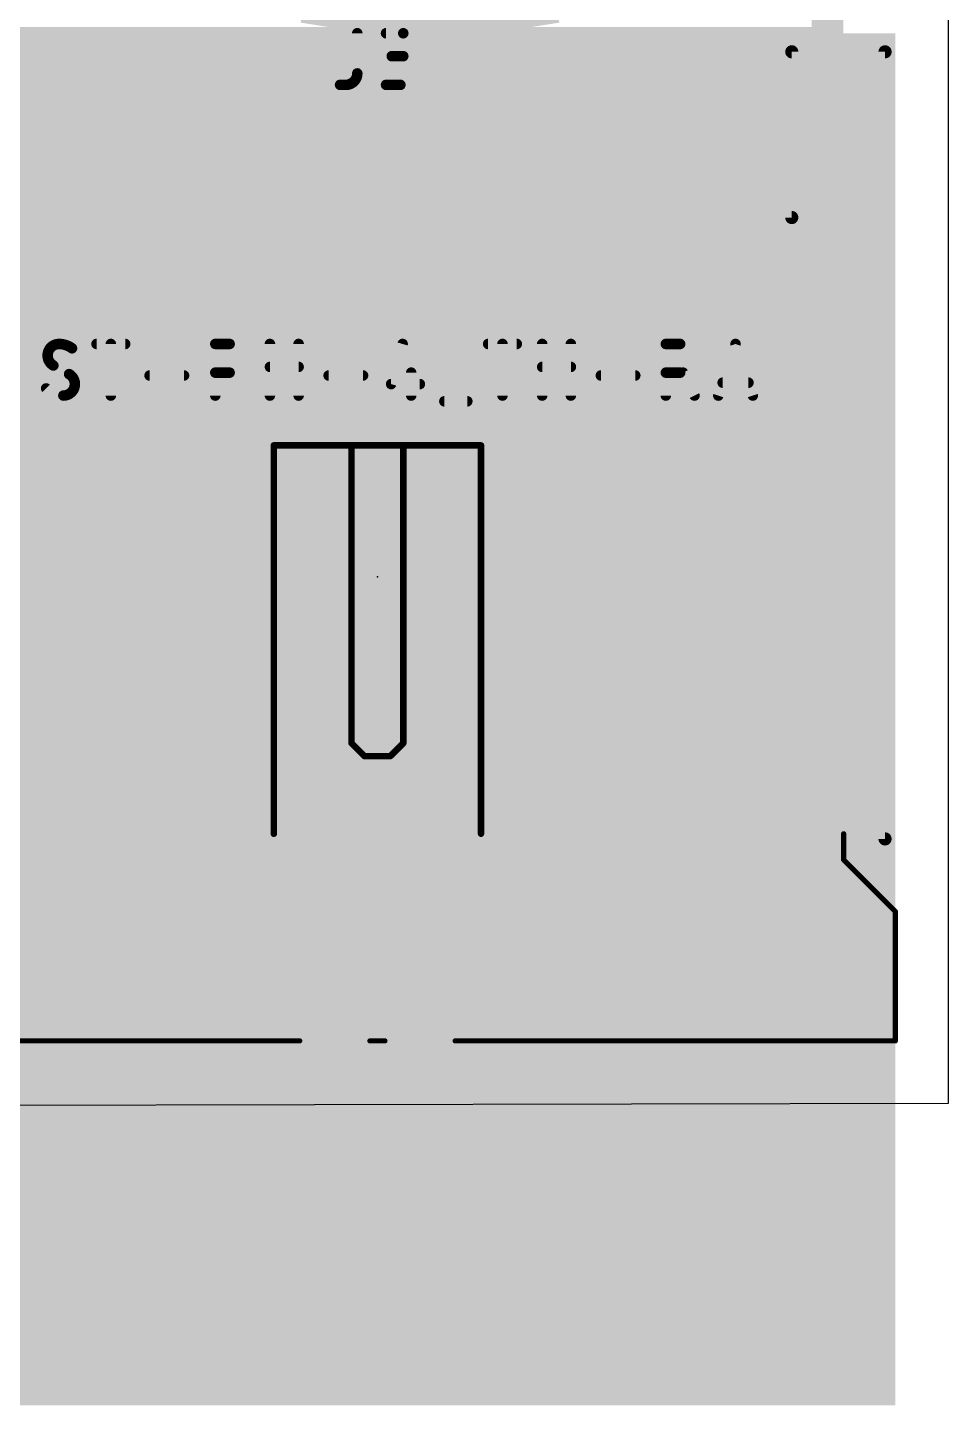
# Model space of a CAD drawing. Extents: x 1.3 to 54.7, y -2.9 to 42.9.
# Drawn here: x 45.77 to 54.66, y -2.79 to 10.51 of the extents above; entities that cross this region are included whole.
import ezdxf

# ---------------------------------------------------------------- set-up
doc = ezdxf.new("R2010")
doc.units = 0
for name, color, linetype in [('1', 12, 'CONTINUOUS'), ('16', 132, 'CONTINUOUS'), ('17', 110, 'CONTINUOUS'), ('18', 110, 'CONTINUOUS'), ('20', 31, 'CONTINUOUS'), ('21', 253, 'CONTINUOUS'), ('23', 53, 'CONTINUOUS'), ('25', 253, 'CONTINUOUS'), ('27', 253, 'CONTINUOUS'), ('39', 12, 'CONTINUOUS'), ('51', 253, 'CONTINUOUS')]:
    doc.layers.add(name, color=color, linetype=linetype)

# ---------------------------------------------------------------- blocks, each defined once
blk = doc.blocks.new('RECT')
blk.add_solid([(-0.5, -0.5), (0.5, -0.5), (-0.5, 0.5), (0.5, 0.5)])
blk = doc.blocks.new('SQUAREP')
blk.add_solid([(-0.5, -0.5), (0.5, -0.5), (-0.5, 0.5), (0.5, 0.5)])
blk = doc.blocks.new('ROUNDP')
at = {"const_width": 0.5}
blk.add_lwpolyline([(0, -0.25, 1), (0, 0.25, 1), (0, -0.25)], format="xyb", dxfattribs=at)
blk = doc.blocks.new('ROUNDV')
at = {"const_width": 0.5}
blk.add_lwpolyline([(0, -0.25, 1), (0, 0.25, 1), (0, -0.25)], format="xyb", dxfattribs=at)

msp = doc.modelspace()

# ---------------------------------------------------------------- linework, layer by layer
at = {"layer": '1', "const_width": 0.6096}
for points in [[(38.46, 10.16), (46.916, 10.16)], [(52.149, 8.927), (52.022, 8.8)], [(42.28, 7.62), (50.842, 7.62)], [(41.55, 6.35), (50.165, 6.35)], [(37.64, 5.334), (46.101, 5.334)]]:
    msp.add_lwpolyline(points, dxfattribs=at)
at = {"layer": '1'}
for points, const_width in [([(48.149, 8.927, 0.4142), (46.916, 10.16)], 0.6096), ([(46.916, 10.3124, 1), (46.916, 10.0076)], 0.3048), ([(46.916, 10.0076, 1), (46.916, 10.3124)], 0.3048), ([(50.842, 7.62, 0.4142), (52.149, 8.927)], 0.6096), ([(52.3014, 8.927, 1), (51.9966, 8.927)], 0.3048), ([(52.2568, 8.8192, 1), (52.0412, 9.0348)], 0.3048), ([(47.9966, 8.927, 1), (48.3014, 8.927)], 0.3048), ([(51.9142, 8.9078, 1), (52.1298, 8.6922)], 0.3048), ([(50.842, 7.7724, 1), (50.842, 7.4676)], 0.3048), ([(50.842, 7.4676, 1), (50.842, 7.7724)], 0.3048), ([(50.165, 6.1976, 1), (50.165, 6.5024)], 0.3048), ([(46.101, 5.1816, 1), (46.101, 5.4864)], 0.3048)]:
    msp.add_lwpolyline(points, format="xyb", dxfattribs=dict(at, const_width=const_width))
at = {"layer": '16'}
for points, const_width in [([(53.4926, 13.6775), (53.4926, 1.2926)], 0.3048), ([(48.4326, 10.7095), (49.657, 10.5156)], 0.3048), ([(49.657, 10.5156), (50.8814, 10.7095)], 0.3048), ([(49.657, 10.5156), (49.657, 10.5156)], 0.3048), ([(10.8712, 10.3632), (53.4926, 10.3632)], 0.3048), ([(10.8712, 10.0584), (53.4926, 10.0584)], 0.3048), ([(46.9213, 9.9374), (45.3767, 9.9374)], 0.3048), ([(47.1594, 9.6993), (46.9213, 9.9374)], 0.3048), ([(47.948, 9.9374), (47.5767, 9.7836)], 0.3048), ([(48.35, 9.9374), (47.948, 9.9374)], 0.3048), ([(48.7213, 9.7836), (48.35, 9.9374)], 0.3048), ([(49.948, 9.9374), (49.5767, 9.7836)], 0.3048), ([(50.35, 9.9374), (49.948, 9.9374)], 0.3048), ([(50.7213, 9.7836), (50.35, 9.9374)], 0.3048), ([(51.948, 9.9374), (51.5767, 9.7836)], 0.3048), ([(52.35, 9.9374), (51.948, 9.9374)], 0.3048), ([(52.7213, 9.7836), (52.35, 9.9374)], 0.3048), ([(47.1051, 9.7536), (47.5467, 9.7536)], 0.3048), ([(47.1594, 9.1782), (47.1594, 9.6993)], 0.3048), ([(47.5767, 9.7836), (47.2924, 9.4993)], 0.3048), ([(49.0056, 9.4993), (48.7213, 9.7836)], 0.3048), ([(48.7513, 9.7536), (49.5467, 9.7536)], 0.3048), ([(49.5767, 9.7836), (49.2924, 9.4993)], 0.3048), ([(51.0056, 9.4993), (50.7213, 9.7836)], 0.3048), ([(50.7513, 9.7536), (51.5467, 9.7536)], 0.3048), ([(51.5767, 9.7836), (51.2924, 9.4993)], 0.3048), ([(53.0056, 9.4993), (52.7213, 9.7836)], 0.3048), ([(52.7513, 9.7536), (53.4926, 9.7536)], 0.3048), ([(47.2924, 9.4993), (47.1594, 9.1782)], 0.3048), ([(47.1594, 9.4488), (47.2715, 9.4488)], 0.3048), ([(49.149, 9.1531), (49.0056, 9.4993)], 0.3048), ([(49.0265, 9.4488), (49.2715, 9.4488)], 0.3048), ([(49.2924, 9.4993), (49.149, 9.1531)], 0.3048), ([(51.149, 9.1531), (51.0056, 9.4993)], 0.3048), ([(51.0265, 9.4488), (51.2715, 9.4488)], 0.3048), ([(51.2924, 9.4993), (51.149, 9.1531)], 0.3048), ([(53.1594, 9.128), (53.0056, 9.4993)], 0.3048), ([(53.0265, 9.4488), (53.4926, 9.4488)], 0.3048), ([(46.101, 5.334), (46.101, 8.879)], 0.6096), ([(50.149, 8.927), (50.165, 8.911)], 0.6096), ([(50.165, 8.911), (50.165, 6.35)], 0.6096), ([(53.1528, 9.144), (53.4926, 9.144)], 0.3048), ([(53.1594, 8.726), (53.1594, 9.128)], 0.3048), ([(53.1594, 8.8392), (53.4926, 8.8392)], 0.3048), ([(47.1594, 8.1547), (47.1594, 8.6758)], 0.3048), ([(47.1594, 8.6758), (47.2924, 8.3547)], 0.3048), ([(49.0056, 8.3547), (49.149, 8.7009)], 0.3048), ([(49.149, 8.7009), (49.2924, 8.3547)], 0.3048), ([(51.0056, 8.3547), (51.149, 8.7009)], 0.3048), ([(51.149, 8.7009), (51.2924, 8.3547)], 0.3048), ([(53.0056, 8.3547), (53.1594, 8.726)], 0.3048), ([(47.1594, 8.5344), (47.218, 8.5344)], 0.3048), ([(49.08, 8.5344), (49.218, 8.5344)], 0.3048), ([(51.08, 8.5344), (51.218, 8.5344)], 0.3048), ([(53.08, 8.5344), (53.4926, 8.5344)], 0.3048), ([(47.1594, 8.2296), (47.4175, 8.2296)], 0.3048), ([(47.2924, 8.3547), (47.5767, 8.0704)], 0.3048), ([(48.7213, 8.0704), (49.0056, 8.3547)], 0.3048), ([(48.8805, 8.2296), (49.4175, 8.2296)], 0.3048), ([(49.2924, 8.3547), (49.4538, 8.1933)], 0.3048), ([(50.8762, 8.2253), (51.0056, 8.3547)], 0.3048), ([(50.8805, 8.2296), (51.4175, 8.2296)], 0.3048), ([(51.2924, 8.3547), (51.5767, 8.0704)], 0.3048), ([(52.7213, 8.0704), (53.0056, 8.3547)], 0.3048), ([(52.8805, 8.2296), (53.4926, 8.2296)], 0.3048), ([(46.9213, 7.9166), (47.1594, 8.1547)], 0.3048), ([(49.4538, 8.1933), (49.4538, 6.8545)], 0.3048), ([(50.8762, 6.8545), (50.8762, 8.2253)], 0.3048), ([(47.5767, 8.0704), (47.948, 7.9166)], 0.3048), ([(48.35, 7.9166), (48.7213, 8.0704)], 0.3048), ([(51.5767, 8.0704), (51.948, 7.9166)], 0.3048), ([(52.35, 7.9166), (52.7213, 8.0704)], 0.3048), ([(46.8122, 5.8385), (46.8122, 7.9166)], 0.3048), ([(46.8122, 7.9166), (46.9213, 7.9166)], 0.3048), ([(46.9295, 7.9248), (47.9282, 7.9248)], 0.3048), ([(47.948, 7.9166), (48.35, 7.9166)], 0.3048), ([(48.3698, 7.9248), (49.4538, 7.9248)], 0.3048), ([(50.8762, 7.9248), (51.9282, 7.9248)], 0.3048), ([(51.948, 7.9166), (52.35, 7.9166)], 0.3048), ([(52.3698, 7.9248), (53.4926, 7.9248)], 0.3048), ([(46.8122, 7.62), (49.4538, 7.62)], 0.3048), ([(50.8762, 7.62), (53.4926, 7.62)], 0.3048), ([(46.8122, 7.3152), (49.4538, 7.3152)], 0.3048), ([(50.8762, 7.3152), (53.4926, 7.3152)], 0.3048), ([(46.8122, 7.0104), (49.4538, 7.0104)], 0.3048), ([(50.8762, 7.0104), (53.4926, 7.0104)], 0.3048), ([(49.4363, 6.8369), (49.3054, 6.521)], 0.3048), ([(49.4538, 6.8545), (49.4363, 6.8369)], 0.3048), ([(50.8937, 6.8369), (50.8762, 6.8545)], 0.3048), ([(51.0246, 6.521), (50.8937, 6.8369)], 0.3048), ([(46.8122, 6.7056), (49.3819, 6.7056)], 0.3048), ([(50.9481, 6.7056), (53.4926, 6.7056)], 0.3048), ([(49.3054, 6.521), (49.3054, 6.179)], 0.3048), ([(51.0246, 6.179), (51.0246, 6.521)], 0.3048), ([(46.8122, 6.4008), (49.3054, 6.4008)], 0.3048), ([(51.0246, 6.4008), (53.4926, 6.4008)], 0.3048), ([(49.3054, 6.179), (49.4363, 5.8631)], 0.3048), ([(50.8937, 5.8631), (51.0246, 6.179)], 0.3048), ([(46.8122, 6.096), (49.3398, 6.096)], 0.3048), ([(50.9902, 6.096), (53.4926, 6.096)], 0.3048), ([(46.8297, 5.8209), (46.8122, 5.8385)], 0.3048), ([(49.4363, 5.8631), (49.6781, 5.6213)], 0.3048), ([(50.6519, 5.6213), (50.8937, 5.8631)], 0.3048), ([(46.9606, 5.505), (46.8297, 5.8209)], 0.3048), ([(46.842, 5.7912), (49.5081, 5.7912)], 0.3048), ([(50.8219, 5.7912), (53.4926, 5.7912)], 0.3048), ([(49.6781, 5.6213), (49.994, 5.4904)], 0.3048), ([(50.336, 5.4904), (50.6519, 5.6213)], 0.3048), ([(46.9606, 5.163), (46.9606, 5.505)], 0.3048), ([(46.9606, 5.4864), (53.4926, 5.4864)], 0.3048), ([(49.994, 5.4904), (50.336, 5.4904)], 0.3048), ([(46.9606, 5.1816), (53.4926, 5.1816)], 0.3048), ([(46.8297, 4.8471), (46.9606, 5.163)], 0.3048), ([(46.5879, 4.6053), (46.8297, 4.8471)], 0.3048), ([(46.842, 4.8768), (53.4926, 4.8768)], 0.3048), ([(2.4384, 4.572), (45.6944, 4.572)], 0.3048), ([(45.6141, 4.6053), (45.93, 4.4744)], 0.3048), ([(46.272, 4.4744), (46.5879, 4.6053)], 0.3048), ([(46.5076, 4.572), (53.4926, 4.572)], 0.3048), ([(45.93, 4.4744), (46.272, 4.4744)], 0.3048), ([(2.4384, 4.2672), (53.4926, 4.2672)], 0.3048), ([(2.4384, 3.9624), (53.4926, 3.9624)], 0.3048), ([(2.4384, 3.6576), (53.4926, 3.6576)], 0.3048), ([(2.4384, 3.3528), (53.4926, 3.3528)], 0.3048), ([(2.4384, 3.048), (53.4926, 3.048)], 0.3048), ([(2.4384, 2.7432), (53.4926, 2.7432)], 0.3048), ([(2.4384, 2.4384), (53.4926, 2.4384)], 0.3048), ([(2.4384, 2.1336), (53.4926, 2.1336)], 0.3048), ([(2.4384, 1.8288), (53.4926, 1.8288)], 0.3048), ([(2.4384, 1.524), (53.4926, 1.524)], 0.3048), ([(53.4926, 1.2926), (2.4384, 1.1712)], 0.3048)]:
    msp.add_lwpolyline(points, dxfattribs=dict(at, const_width=const_width))
for points, const_width in [([(49.657, 10.5918, 1), (49.657, 10.4394)], 0.1524), ([(49.6451, 10.5909, 1), (49.6689, 10.4403)], 0.1524), ([(49.6451, 10.4403, 1), (49.6689, 10.5909)], 0.1524), ([(49.657, 10.4394, 1), (49.657, 10.5918)], 0.1524), ([(53.4926, 10.287, 1), (53.4926, 10.4394)], 0.1524), ([(53.4926, 9.9822, 1), (53.4926, 10.1346)], 0.1524), ([(46.9752, 9.9913, 1), (46.8675, 9.8835)], 0.1524), ([(46.9213, 9.8612, 1), (46.9213, 10.0136)], 0.1524), ([(47.948, 10.0136, 1), (47.948, 9.8612)], 0.1524), ([(47.9772, 9.867, 1), (47.9189, 10.0078)], 0.1524), ([(48.3791, 10.0078, 1), (48.3208, 9.867)], 0.1524), ([(48.35, 9.8612, 1), (48.35, 10.0136)], 0.1524), ([(49.948, 10.0136, 1), (49.948, 9.8612)], 0.1524), ([(49.9772, 9.867, 1), (49.9189, 10.0078)], 0.1524), ([(50.3791, 10.0078, 1), (50.3208, 9.867)], 0.1524), ([(50.35, 9.8612, 1), (50.35, 10.0136)], 0.1524), ([(51.948, 10.0136, 1), (51.948, 9.8612)], 0.1524), ([(51.9772, 9.867, 1), (51.9189, 10.0078)], 0.1524), ([(52.3791, 10.0078, 1), (52.3208, 9.867)], 0.1524), ([(52.35, 9.8612, 1), (52.35, 10.0136)], 0.1524), ([(47.1051, 9.8298, 1), (47.1051, 9.6774)], 0.1524), ([(47.2356, 9.6993, 1), (47.0832, 9.6993)], 0.1524), ([(47.5475, 9.854, 1), (47.6058, 9.7132)], 0.1524), ([(47.6305, 9.7297, 1), (47.5228, 9.8375)], 0.1524), ([(47.5467, 9.6774, 1), (47.5467, 9.8298)], 0.1524), ([(48.7752, 9.8375, 1), (48.6675, 9.7297)], 0.1524), ([(48.7513, 9.8298, 1), (48.7513, 9.6774)], 0.1524), ([(48.6922, 9.7132, 1), (48.7505, 9.854)], 0.1524), ([(49.5475, 9.854, 1), (49.6058, 9.7132)], 0.1524), ([(49.6305, 9.7297, 1), (49.5228, 9.8375)], 0.1524), ([(49.5467, 9.6774, 1), (49.5467, 9.8298)], 0.1524), ([(50.7752, 9.8375, 1), (50.6675, 9.7297)], 0.1524), ([(50.7513, 9.8298, 1), (50.7513, 9.6774)], 0.1524), ([(50.6922, 9.7132, 1), (50.7505, 9.854)], 0.1524), ([(51.5475, 9.854, 1), (51.6058, 9.7132)], 0.1524), ([(51.6305, 9.7297, 1), (51.5228, 9.8375)], 0.1524), ([(51.5467, 9.6774, 1), (51.5467, 9.8298)], 0.1524), ([(52.7752, 9.8375, 1), (52.6675, 9.7297)], 0.1524), ([(52.7513, 9.8298, 1), (52.7513, 9.6774)], 0.1524), ([(52.6922, 9.7132, 1), (52.7505, 9.854)], 0.1524), ([(53.4926, 9.6774, 1), (53.4926, 9.8298)], 0.1524), ([(47.1055, 9.6455, 1), (47.2133, 9.7532)], 0.1524), ([(47.1594, 9.525, 1), (47.1594, 9.3726)], 0.1524), ([(47.2385, 9.5532, 1), (47.3463, 9.4455)], 0.1524), ([(47.3628, 9.4702, 1), (47.222, 9.5285)], 0.1524), ([(47.2715, 9.3726, 1), (47.2715, 9.525)], 0.1524), ([(49.076, 9.5285, 1), (48.9352, 9.4702)], 0.1524), ([(49.0265, 9.525, 1), (49.0265, 9.3726)], 0.1524), ([(48.9517, 9.4455, 1), (49.0595, 9.5532)], 0.1524), ([(49.2385, 9.5532, 1), (49.3463, 9.4455)], 0.1524), ([(49.3628, 9.4702, 1), (49.222, 9.5285)], 0.1524), ([(49.2715, 9.3726, 1), (49.2715, 9.525)], 0.1524), ([(51.076, 9.5285, 1), (50.9352, 9.4702)], 0.1524), ([(51.0265, 9.525, 1), (51.0265, 9.3726)], 0.1524), ([(50.9517, 9.4455, 1), (51.0595, 9.5532)], 0.1524), ([(51.2385, 9.5532, 1), (51.3463, 9.4455)], 0.1524), ([(51.3628, 9.4702, 1), (51.222, 9.5285)], 0.1524), ([(51.2715, 9.3726, 1), (51.2715, 9.525)], 0.1524), ([(53.076, 9.5285, 1), (52.9352, 9.4702)], 0.1524), ([(53.0265, 9.525, 1), (53.0265, 9.3726)], 0.1524), ([(52.9517, 9.4455, 1), (53.0595, 9.5532)], 0.1524), ([(53.4926, 9.3726, 1), (53.4926, 9.525)], 0.1524), ([(46.101, 8.879, 0.4142), (46.149, 8.927)], 0.6096), ([(46.2534, 8.879, 1), (45.9486, 8.879)], 0.3048), ([(46.101, 9.0314, 1), (46.101, 8.7266)], 0.3048), ([(46.3014, 8.927, 1), (45.9966, 8.927)], 0.3048), ([(47.089, 9.2073, 1), (47.2298, 9.149)], 0.1524), ([(47.0832, 9.1782, 1), (47.2356, 9.1782)], 0.1524), ([(49.0786, 9.1822, 1), (49.2194, 9.1239)], 0.1524), ([(49.0786, 9.1239, 1), (49.2194, 9.1822)], 0.1524), ([(50.2568, 9.0348, 1), (50.0412, 8.8192)], 0.3048), ([(50.3174, 8.911, 1), (50.0126, 8.911)], 0.3048), ([(51.0786, 9.1822, 1), (51.2194, 9.1239)], 0.1524), ([(51.0786, 9.1239, 1), (51.2194, 9.1822)], 0.1524), ([(53.1528, 9.2202, 1), (53.1528, 9.0678)], 0.1524), ([(53.2356, 9.128, 1), (53.0832, 9.128)], 0.1524), ([(53.089, 9.0988, 1), (53.2298, 9.1571)], 0.1524), ([(53.4926, 9.0678, 1), (53.4926, 9.2202)], 0.1524), ([(50.0572, 8.8032, 1), (50.2728, 9.0188)], 0.3048), ([(53.1594, 8.9154, 1), (53.1594, 8.763)], 0.1524), ([(53.4926, 8.763, 1), (53.4926, 8.9154)], 0.1524), ([(47.2356, 8.6758, 1), (47.0832, 8.6758)], 0.1524), ([(47.2298, 8.705, 1), (47.089, 8.6467)], 0.1524), ([(49.2194, 8.7301, 1), (49.0786, 8.6718)], 0.1524), ([(49.2194, 8.6718, 1), (49.0786, 8.7301)], 0.1524), ([(51.2194, 8.7301, 1), (51.0786, 8.6718)], 0.1524), ([(51.2194, 8.6718, 1), (51.0786, 8.7301)], 0.1524), ([(53.0832, 8.726, 1), (53.2356, 8.726)], 0.1524), ([(53.2298, 8.6969, 1), (53.089, 8.7552)], 0.1524), ([(47.1594, 8.6106, 1), (47.1594, 8.4582)], 0.1524), ([(47.218, 8.4582, 1), (47.218, 8.6106)], 0.1524), ([(49.08, 8.6106, 1), (49.08, 8.4582)], 0.1524), ([(49.218, 8.4582, 1), (49.218, 8.6106)], 0.1524), ([(51.08, 8.6106, 1), (51.08, 8.4582)], 0.1524), ([(51.218, 8.4582, 1), (51.218, 8.6106)], 0.1524), ([(53.08, 8.6106, 1), (53.08, 8.4582)], 0.1524), ([(53.4926, 8.4582, 1), (53.4926, 8.6106)], 0.1524), ([(47.1594, 8.3058, 1), (47.1594, 8.1534)], 0.1524), ([(47.3463, 8.4085, 1), (47.2385, 8.3008)], 0.1524), ([(47.222, 8.3255, 1), (47.3628, 8.3838)], 0.1524), ([(47.4175, 8.1534, 1), (47.4175, 8.3058)], 0.1524), ([(48.8805, 8.3058, 1), (48.8805, 8.1534)], 0.1524), ([(48.9352, 8.3838, 1), (49.076, 8.3255)], 0.1524), ([(49.0595, 8.3008, 1), (48.9517, 8.4085)], 0.1524), ([(49.3463, 8.4085, 1), (49.2385, 8.3008)], 0.1524), ([(49.222, 8.3255, 1), (49.3628, 8.3838)], 0.1524), ([(49.4175, 8.1534, 1), (49.4175, 8.3058)], 0.1524), ([(50.8805, 8.3058, 1), (50.8805, 8.1534)], 0.1524), ([(50.9352, 8.3838, 1), (51.076, 8.3255)], 0.1524), ([(51.0595, 8.3008, 1), (50.9517, 8.4085)], 0.1524), ([(51.3463, 8.4085, 1), (51.2385, 8.3008)], 0.1524), ([(51.222, 8.3255, 1), (51.3628, 8.3838)], 0.1524), ([(51.4175, 8.1534, 1), (51.4175, 8.3058)], 0.1524), ([(52.8805, 8.3058, 1), (52.8805, 8.1534)], 0.1524), ([(52.9352, 8.3838, 1), (53.076, 8.3255)], 0.1524), ([(53.0595, 8.3008, 1), (52.9517, 8.4085)], 0.1524), ([(53.4926, 8.1534, 1), (53.4926, 8.3058)], 0.1524), ([(47.2133, 8.1008, 1), (47.1055, 8.2085)], 0.1524), ([(49.53, 8.1933, 1), (49.3776, 8.1933)], 0.1524), ([(49.3999, 8.1394, 1), (49.5077, 8.2472)], 0.1524), ([(50.9524, 8.2253, 1), (50.8, 8.2253)], 0.1524), ([(50.8223, 8.2792, 1), (50.9301, 8.1714)], 0.1524), ([(47.0832, 8.1547, 1), (47.2356, 8.1547)], 0.1524), ([(47.6058, 8.1408, 1), (47.5475, 8)], 0.1524), ([(47.5228, 8.0165, 1), (47.6305, 8.1243)], 0.1524), ([(48.6675, 8.1243, 1), (48.7752, 8.0165)], 0.1524), ([(48.7505, 8, 1), (48.6922, 8.1408)], 0.1524), ([(51.6058, 8.1408, 1), (51.5475, 8)], 0.1524), ([(51.5228, 8.0165, 1), (51.6305, 8.1243)], 0.1524), ([(52.6675, 8.1243, 1), (52.7752, 8.0165)], 0.1524), ([(52.7505, 8, 1), (52.6922, 8.1408)], 0.1524), ([(46.8884, 7.9166, 1), (46.736, 7.9166)], 0.1524), ([(46.8122, 7.9928, 1), (46.8122, 7.8404)], 0.1524), ([(46.8675, 7.9705, 1), (46.9752, 7.8627)], 0.1524), ([(46.9295, 8.001, 1), (46.9295, 7.8486)], 0.1524), ([(46.9213, 7.8404, 1), (46.9213, 7.9928)], 0.1524), ([(47.948, 7.9928, 1), (47.948, 7.8404)], 0.1524), ([(47.9189, 7.8462, 1), (47.9772, 7.987)], 0.1524), ([(47.9282, 7.8486, 1), (47.9282, 8.001)], 0.1524), ([(48.3208, 7.987, 1), (48.3791, 7.8462)], 0.1524), ([(48.3698, 8.001, 1), (48.3698, 7.8486)], 0.1524), ([(48.35, 7.8404, 1), (48.35, 7.9928)], 0.1524), ([(49.4538, 7.8486, 1), (49.4538, 8.001)], 0.1524), ([(50.8762, 8.001, 1), (50.8762, 7.8486)], 0.1524), ([(51.948, 7.9928, 1), (51.948, 7.8404)], 0.1524), ([(51.9189, 7.8462, 1), (51.9772, 7.987)], 0.1524), ([(51.9282, 7.8486, 1), (51.9282, 8.001)], 0.1524), ([(52.3208, 7.987, 1), (52.3791, 7.8462)], 0.1524), ([(52.3698, 8.001, 1), (52.3698, 7.8486)], 0.1524), ([(52.35, 7.8404, 1), (52.35, 7.9928)], 0.1524), ([(53.4926, 7.8486, 1), (53.4926, 8.001)], 0.1524), ([(46.8122, 7.6962, 1), (46.8122, 7.5438)], 0.1524), ([(49.4538, 7.5438, 1), (49.4538, 7.6962)], 0.1524), ([(50.8762, 7.6962, 1), (50.8762, 7.5438)], 0.1524), ([(53.4926, 7.5438, 1), (53.4926, 7.6962)], 0.1524), ([(46.8122, 7.3914, 1), (46.8122, 7.239)], 0.1524), ([(49.4538, 7.239, 1), (49.4538, 7.3914)], 0.1524), ([(50.8762, 7.3914, 1), (50.8762, 7.239)], 0.1524), ([(53.4926, 7.239, 1), (53.4926, 7.3914)], 0.1524), ([(46.8122, 7.0866, 1), (46.8122, 6.9342)], 0.1524), ([(49.4538, 6.9342, 1), (49.4538, 7.0866)], 0.1524), ([(50.8762, 7.0866, 1), (50.8762, 6.9342)], 0.1524), ([(53.4926, 6.9342, 1), (53.4926, 7.0866)], 0.1524), ([(49.3824, 6.8908, 1), (49.4901, 6.783)], 0.1524), ([(49.5067, 6.8078, 1), (49.3659, 6.8661)], 0.1524), ([(49.3776, 6.8545, 1), (49.53, 6.8545)], 0.1524), ([(49.5077, 6.8006, 1), (49.3999, 6.9083)], 0.1524), ([(50.9301, 6.9083, 1), (50.8223, 6.8006)], 0.1524), ([(50.8, 6.8545, 1), (50.9524, 6.8545)], 0.1524), ([(50.9641, 6.8661, 1), (50.8233, 6.8078)], 0.1524), ([(50.8399, 6.783, 1), (50.9476, 6.8908)], 0.1524), ([(46.8122, 6.7818, 1), (46.8122, 6.6294)], 0.1524), ([(49.3819, 6.6294, 1), (49.3819, 6.7818)], 0.1524), ([(50.9481, 6.7818, 1), (50.9481, 6.6294)], 0.1524), ([(53.4926, 6.6294, 1), (53.4926, 6.7818)], 0.1524), ([(49.3816, 6.521, 1), (49.2292, 6.521)], 0.1524), ([(51.1008, 6.521, 1), (50.9484, 6.521)], 0.1524), ([(46.8122, 6.477, 1), (46.8122, 6.3246)], 0.1524), ([(49.235, 6.5501, 1), (49.3758, 6.4918)], 0.1524), ([(49.3054, 6.3246, 1), (49.3054, 6.477)], 0.1524), ([(51.0246, 6.477, 1), (51.0246, 6.3246)], 0.1524), ([(50.9542, 6.4918, 1), (51.095, 6.5501)], 0.1524), ([(53.4926, 6.3246, 1), (53.4926, 6.477)], 0.1524), ([(50.0126, 6.35, 1), (50.3174, 6.35)], 0.3048), ([(49.3758, 6.2082, 1), (49.235, 6.1499)], 0.1524), ([(49.2292, 6.179, 1), (49.3816, 6.179)], 0.1524), ([(50.9484, 6.179, 1), (51.1008, 6.179)], 0.1524), ([(51.095, 6.1499, 1), (50.9542, 6.2082)], 0.1524), ([(46.8122, 6.1722, 1), (46.8122, 6.0198)], 0.1524), ([(49.3398, 6.0198, 1), (49.3398, 6.1722)], 0.1524), ([(50.9902, 6.1722, 1), (50.9902, 6.0198)], 0.1524), ([(53.4926, 6.0198, 1), (53.4926, 6.1722)], 0.1524), ([(46.8661, 5.8923, 1), (46.7583, 5.7846)], 0.1524), ([(49.4901, 5.917, 1), (49.3824, 5.8092)], 0.1524), ([(50.9476, 5.8092, 1), (50.8398, 5.917)], 0.1524), ([(46.736, 5.8385, 1), (46.8884, 5.8385)], 0.1524), ([(46.9001, 5.8501, 1), (46.7593, 5.7918)], 0.1524), ([(46.842, 5.8674, 1), (46.842, 5.715)], 0.1524), ([(46.7758, 5.767, 1), (46.8836, 5.8748)], 0.1524), ([(49.3659, 5.8339, 1), (49.5067, 5.8922)], 0.1524), ([(49.5081, 5.715, 1), (49.5081, 5.8674)], 0.1524), ([(50.8219, 5.8674, 1), (50.8219, 5.715)], 0.1524), ([(50.8233, 5.8922, 1), (50.9641, 5.8339)], 0.1524), ([(53.4926, 5.715, 1), (53.4926, 5.8674)], 0.1524), ([(49.7072, 5.6917, 1), (49.6489, 5.5509)], 0.1524), ([(49.6242, 5.5674, 1), (49.732, 5.6751)], 0.1524), ([(50.598, 5.6751, 1), (50.7058, 5.5674)], 0.1524), ([(50.6811, 5.5509, 1), (50.6228, 5.6917)], 0.1524), ([(47.0368, 5.505, 1), (46.8844, 5.505)], 0.1524), ([(46.9606, 5.5626, 1), (46.9606, 5.4102)], 0.1524), ([(46.8902, 5.4758, 1), (47.031, 5.5341)], 0.1524), ([(49.994, 5.5666, 1), (49.994, 5.4142)], 0.1524), ([(49.9649, 5.42, 1), (50.0232, 5.5608)], 0.1524), ([(50.3068, 5.5608, 1), (50.3651, 5.42)], 0.1524), ([(50.336, 5.4142, 1), (50.336, 5.5666)], 0.1524), ([(53.4926, 5.4102, 1), (53.4926, 5.5626)], 0.1524), ([(45.9486, 5.334, 1), (46.2534, 5.334)], 0.3048), ([(46.9606, 5.2578, 1), (46.9606, 5.1054)], 0.1524), ([(53.4926, 5.1054, 1), (53.4926, 5.2578)], 0.1524), ([(46.8844, 5.163, 1), (47.0368, 5.163)], 0.1524), ([(47.031, 5.1339, 1), (46.8902, 5.1922)], 0.1524), ([(46.7593, 4.8762, 1), (46.9001, 4.8179)], 0.1524), ([(46.842, 4.953, 1), (46.842, 4.8006)], 0.1524), ([(46.8836, 4.7932, 1), (46.7758, 4.901)], 0.1524), ([(53.4926, 4.8006, 1), (53.4926, 4.953)], 0.1524), ([(45.6944, 4.4958, 1), (45.6944, 4.6482)], 0.1524), ([(46.5076, 4.6482, 1), (46.5076, 4.4958)], 0.1524), ([(46.534, 4.6591, 1), (46.6418, 4.5514)], 0.1524), ([(46.6171, 4.5349, 1), (46.5588, 4.6757)], 0.1524), ([(53.4926, 4.4958, 1), (53.4926, 4.6482)], 0.1524), ([(45.93, 4.5506, 1), (45.93, 4.3982)], 0.1524), ([(45.9009, 4.404, 1), (45.9592, 4.5448)], 0.1524), ([(46.2428, 4.5448, 1), (46.3011, 4.404)], 0.1524), ([(46.272, 4.3982, 1), (46.272, 4.5506)], 0.1524), ([(53.4926, 4.191, 1), (53.4926, 4.3434)], 0.1524), ([(53.4926, 3.8862, 1), (53.4926, 4.0386)], 0.1524), ([(53.4926, 3.5814, 1), (53.4926, 3.7338)], 0.1524), ([(53.4926, 3.2766, 1), (53.4926, 3.429)], 0.1524), ([(53.4926, 2.9718, 1), (53.4926, 3.1242)], 0.1524), ([(53.4926, 2.667, 1), (53.4926, 2.8194)], 0.1524), ([(53.4926, 2.3622, 1), (53.4926, 2.5146)], 0.1524), ([(53.4926, 2.0574, 1), (53.4926, 2.2098)], 0.1524), ([(53.4926, 1.7526, 1), (53.4926, 1.905)], 0.1524), ([(53.4926, 1.4478, 1), (53.4926, 1.6002)], 0.1524), ([(53.4164, 1.2926, 1), (53.5688, 1.2926)], 0.1524), ([(53.4928, 1.2164, 1), (53.4924, 1.3688)], 0.1524)]:
    msp.add_lwpolyline(points, format="xyb", dxfattribs=dict(at, const_width=const_width))
at = {"layer": '20'}
for p, q in [((54.661, 0.127), (54.661, 35.677)), ((1.27, 0), (54.661, 0.127))]:
    msp.add_line(p, q, dxfattribs=at)
at = {"layer": '21', "const_width": 0.0635}
for points in [[(53.1808, 10.277, 1), (53.1172, 10.277)], [(53.149, 10.3088, 1), (53.149, 10.2453)], [(54.0808, 10.277, 1), (54.0172, 10.277)], [(54.049, 10.2453, 1), (54.049, 10.3088)], [(53.1172, 8.677, 1), (53.1808, 8.677)], [(54.0172, 2.677, 1), (54.0808, 2.677)], [(54.049, 2.6452, 1), (54.049, 2.7088)]]:
    msp.add_lwpolyline(points, format="xyb", dxfattribs=at)
at = {"layer": '21', "const_width": 0.127}
for points in [[(53.149, 8.677), (53.149, 10.277)], [(53.149, 10.277), (54.049, 10.277)], [(54.049, 10.277), (54.049, 2.677)], [(54.049, 2.677), (44.249, 2.677)]]:
    msp.add_lwpolyline(points, dxfattribs=at)
at = {"layer": '23'}
msp.add_point((49.149, 5.207), dxfattribs=at)
at = {"layer": '25', "const_width": 0.1016}
for points in [[(48.9548, 10.4562), (48.9548, 10.0686)], [(49.2325, 10.4562), (49.3986, 10.4562)], [(49.3986, 10.2347), (49.2878, 10.2347)], [(48.844, 9.9578), (48.7886, 9.9578)], [(49.2325, 9.9578), (49.3709, 9.9578)]]:
    msp.add_lwpolyline(points, dxfattribs=at)
at = {"layer": '25'}
for points, const_width in [([(48.9802, 10.4562, 1), (48.9294, 10.4562)], 0.0508), ([(49.2325, 10.4816, 1), (49.2325, 10.4308)], 0.0508), ([(49.3986, 10.2347, 1), (49.3986, 10.4562)], 0.1016), ([(49.3986, 10.4816, 1), (49.3986, 10.4308)], 0.0508), ([(49.3986, 10.4308, 1), (49.3986, 10.4816)], 0.0508), ([(49.2878, 10.2601, 1), (49.2878, 10.2093)], 0.0508), ([(49.3709, 9.9578, 1), (49.3709, 10.2347)], 0.1016), ([(49.3709, 10.2601, 1), (49.3709, 10.2093)], 0.0508), ([(49.3986, 10.2601, 1), (49.3986, 10.2093)], 0.0508), ([(49.3986, 10.2093, 1), (49.3986, 10.2601)], 0.0508), ([(48.844, 9.9578, 0.4142), (48.9548, 10.0686)], 0.1016), ([(48.9802, 10.0686, 1), (48.9294, 10.0686)], 0.0508), ([(48.7886, 9.9832, 1), (48.7886, 9.9324)], 0.0508), ([(48.844, 9.9832, 1), (48.844, 9.9324)], 0.0508), ([(48.844, 9.9324, 1), (48.844, 9.9832)], 0.0508), ([(48.9294, 10.0686, 1), (48.9802, 10.0686)], 0.0508), ([(49.2325, 9.9832, 1), (49.2325, 9.9324)], 0.0508), ([(49.3709, 9.9832, 1), (49.3709, 9.9324)], 0.0508), ([(49.3709, 9.9324, 1), (49.3709, 9.9832)], 0.0508)]:
    msp.add_lwpolyline(points, format="xyb", dxfattribs=dict(at, const_width=const_width))
at = {"layer": '27'}
for points, const_width in [([(46.0762, 7.4562, 0.4142), (45.9655, 7.3454)], 0.1016), ([(46.2008, 7.4147, 0.1623), (46.0762, 7.4562)], 0.1016), ([(46.0762, 7.4816, 1), (46.0762, 7.4308)], 0.0508), ([(46.0762, 7.4308, 1), (46.0762, 7.4816)], 0.0508), ([(46.1856, 7.3943, 1), (46.2161, 7.435)], 0.0508), ([(46.4376, 7.4816, 1), (46.4376, 7.4308)], 0.0508), ([(46.6015, 7.4562, 1), (46.5507, 7.4562)], 0.0508), ([(46.7145, 7.4308, 1), (46.7145, 7.4816)], 0.0508), ([(47.6095, 7.4562, 1), (47.5587, 7.4562)], 0.0508), ([(47.5841, 7.4816, 1), (47.5841, 7.4308)], 0.0508), ([(47.7225, 7.1793, 1), (47.7225, 7.4562)], 0.1016), ([(47.7225, 7.4816, 1), (47.7225, 7.4308)], 0.0508), ([(47.7225, 7.4308, 1), (47.7225, 7.4816)], 0.0508), ([(48.137, 7.4562, 1), (48.0862, 7.4562)], 0.0508), ([(48.4139, 7.4562, 1), (48.3631, 7.4562)], 0.0508), ([(49.4168, 7.4492, 1), (49.368, 7.4632)], 0.0508), ([(50.2176, 7.4816, 1), (50.2176, 7.4308)], 0.0508), ([(50.3815, 7.4562, 1), (50.3307, 7.4562)], 0.0508), ([(50.4945, 7.4308, 1), (50.4945, 7.4816)], 0.0508), ([(50.765, 7.4562, 1), (50.7142, 7.4562)], 0.0508), ([(51.0419, 7.4562, 1), (50.9911, 7.4562)], 0.0508), ([(51.9584, 7.4562, 1), (51.9076, 7.4562)], 0.0508), ([(51.933, 7.4816, 1), (51.933, 7.4308)], 0.0508), ([(52.0715, 7.1793, 1), (52.0715, 7.4562)], 0.1016), ([(52.0715, 7.4816, 1), (52.0715, 7.4308)], 0.0508), ([(52.0715, 7.4308, 1), (52.0715, 7.4816)], 0.0508), ([(52.6301, 7.4642, 1), (52.582, 7.4482)], 0.0508), ([(52.6301, 7.4482, 1), (52.582, 7.4642)], 0.0508), ([(45.9655, 7.3454, 0.2656), (46.0209, 7.2485)], 0.1016), ([(45.9909, 7.3454, 1), (45.9401, 7.3454)], 0.0508), ([(45.9401, 7.3454, 1), (45.9909, 7.3454)], 0.0508), ([(46.033, 7.2708, 1), (46.0087, 7.2262)], 0.0508), ([(46.008, 7.2266, 1), (46.0337, 7.2704)], 0.0508), ([(46.2285, 7.0686, 0.2656), (46.1731, 7.1655)], 0.1016), ([(46.186, 7.1873, 1), (46.1602, 7.1436)], 0.0508), ([(46.161, 7.1432, 1), (46.1853, 7.1878)], 0.0508), ([(46.9499, 7.177, 1), (46.9499, 7.1262)], 0.0508), ([(47.2822, 7.1262, 1), (47.2822, 7.177)], 0.0508), ([(47.5841, 7.2047, 1), (47.5841, 7.1539)], 0.0508), ([(47.7225, 7.2047, 1), (47.7225, 7.1539)], 0.0508), ([(47.7225, 7.1539, 1), (47.7225, 7.2047)], 0.0508), ([(48.1116, 7.2601, 1), (48.1116, 7.2093)], 0.0508), ([(48.3885, 7.2093, 1), (48.3885, 7.2601)], 0.0508), ([(48.6779, 7.177, 1), (48.6779, 7.1262)], 0.0508), ([(49.0102, 7.1262, 1), (49.0102, 7.177)], 0.0508), ([(49.5008, 7.1793, 1), (49.45, 7.1793)], 0.0508), ([(50.7396, 7.2601, 1), (50.7396, 7.2093)], 0.0508), ([(51.0165, 7.2093, 1), (51.0165, 7.2601)], 0.0508), ([(51.3059, 7.177, 1), (51.3059, 7.1262)], 0.0508), ([(51.6382, 7.1262, 1), (51.6382, 7.177)], 0.0508), ([(51.933, 7.2047, 1), (51.933, 7.1539)], 0.0508), ([(52.0715, 7.2047, 1), (52.0715, 7.1539)], 0.0508), ([(52.0715, 7.1539, 1), (52.0715, 7.2047)], 0.0508), ([(52.1219, 7.1907, 1), (52.0764, 7.168)], 0.0508), ([(45.9516, 7.027, 0.2), (46.1178, 6.9578)], 0.1016), ([(45.9697, 7.0449, 1), (45.9336, 7.0091)], 0.0508), ([(46.1178, 6.9578, 0.4142), (46.2285, 7.0686)], 0.1016), ([(46.2539, 7.0686, 1), (46.2031, 7.0686)], 0.0508), ([(46.2031, 7.0686, 1), (46.2539, 7.0686)], 0.0508), ([(49.2816, 7.094, 1), (49.2816, 7.0432)], 0.0508), ([(49.2572, 7.0755, 1), (49.306, 7.0616)], 0.0508), ([(49.5585, 7.0432, 1), (49.5585, 7.094)], 0.0508), ([(52.4815, 7.1078, 1), (52.4815, 7.057)], 0.0508), ([(52.7307, 7.057, 1), (52.7307, 7.1078)], 0.0508), ([(46.1178, 6.9832, 1), (46.1178, 6.9324)], 0.0508), ([(46.1178, 6.9324, 1), (46.1178, 6.9832)], 0.0508), ([(46.5507, 6.9578, 1), (46.6015, 6.9578)], 0.0508), ([(47.5587, 6.9578, 1), (47.6095, 6.9578)], 0.0508), ([(48.0862, 6.9578, 1), (48.137, 6.9578)], 0.0508), ([(48.3631, 6.9578, 1), (48.4139, 6.9578)], 0.0508), ([(49.45, 6.9578, 1), (49.5008, 6.9578)], 0.0508), ([(49.7953, 6.9278, 1), (49.7953, 6.877)], 0.0508), ([(50.0168, 6.877, 1), (50.0168, 6.9278)], 0.0508), ([(50.3307, 6.9578, 1), (50.3815, 6.9578)], 0.0508), ([(50.7142, 6.9578, 1), (50.765, 6.9578)], 0.0508), ([(50.9911, 6.9578, 1), (51.0419, 6.9578)], 0.0508), ([(51.9076, 6.9578, 1), (51.9584, 6.9578)], 0.0508), ([(52.1872, 6.9464, 1), (52.2326, 6.9692)], 0.0508), ([(52.4158, 6.9658, 1), (52.464, 6.9498)], 0.0508), ([(52.7481, 6.9498, 1), (52.7963, 6.9658)], 0.0508)]:
    msp.add_lwpolyline(points, format="xyb", dxfattribs=dict(at, const_width=const_width))
at = {"layer": '27', "const_width": 0.1016}
for points in [[(46.4376, 7.4562), (46.7145, 7.4562)], [(46.5761, 6.9578), (46.5761, 7.4562)], [(47.5841, 6.9578), (47.5841, 7.4562)], [(47.5841, 7.4562), (47.7225, 7.4562)], [(48.1116, 6.9578), (48.1116, 7.4562)], [(48.3885, 7.4562), (48.3885, 6.9578)], [(49.3924, 7.4562), (49.2816, 7.0686)], [(50.2176, 7.4562), (50.4945, 7.4562)], [(50.3561, 6.9578), (50.3561, 7.4562)], [(50.7396, 6.9578), (50.7396, 7.4562)], [(51.0165, 7.4562), (51.0165, 6.9578)], [(51.933, 6.9578), (51.933, 7.4562)], [(51.933, 7.4562), (52.0715, 7.4562)], [(52.4399, 6.9578), (52.6061, 7.4562)], [(52.6061, 7.4562), (52.7722, 6.9578)], [(46.1731, 7.1655), (46.0209, 7.2485)], [(46.9499, 7.1516), (47.2822, 7.1516)], [(47.7225, 7.1793), (47.5841, 7.1793)], [(48.1116, 7.2347), (48.3885, 7.2347)], [(48.6779, 7.1516), (49.0102, 7.1516)], [(49.4754, 7.1793), (49.4754, 6.9578)], [(50.7396, 7.2347), (51.0165, 7.2347)], [(51.3059, 7.1516), (51.6382, 7.1516)], [(52.0715, 7.1793), (51.933, 7.1793)], [(52.2099, 6.9578), (52.0992, 7.1793)], [(49.2816, 7.0686), (49.5585, 7.0686)], [(52.7307, 7.0824), (52.4815, 7.0824)], [(49.7953, 6.9024), (50.0168, 6.9024)]]:
    msp.add_lwpolyline(points, dxfattribs=at)
at = {"layer": '51'}
for points, const_width in [([(53.149, 8.677), (45.149, 8.677)], 0.127), ([(48.899, 6.477), (48.149, 6.477)], 0.0625), ([(48.149, 6.477), (48.149, 2.727)], 0.0625), ([(49.399, 6.477), (48.899, 6.477)], 0.0625), ([(48.899, 3.602), (48.899, 6.477)], 0.0625), ([(50.149, 6.477), (49.399, 6.477)], 0.0625), ([(49.399, 6.477), (49.399, 3.602)], 0.0625), ([(50.149, 2.727), (50.149, 6.477)], 0.0625), ([(49.024, 3.477), (48.899, 3.602)], 0.0625), ([(49.399, 3.602), (49.274, 3.477)], 0.0625), ([(49.274, 3.477), (49.024, 3.477)], 0.0625), ([(53.649, 2.727), (53.649, 2.477)], 0.05), ([(53.649, 2.477), (54.149, 1.977)], 0.05), ([(54.149, 1.977), (54.149, 0.727)], 0.05), ([(48.399, 0.727), (44.149, 0.727)], 0.05), ([(49.2215, 0.727), (49.0765, 0.727)], 0.05), ([(54.149, 0.727), (49.899, 0.727)], 0.05)]:
    msp.add_lwpolyline(points, dxfattribs=dict(at, const_width=const_width))
for points, const_width in [([(53.149, 8.6452, 1), (53.149, 8.7088)], 0.0635), ([(48.149, 6.4926, 1), (48.149, 6.4614)], 0.0313), ([(48.1646, 6.477, 1), (48.1334, 6.477)], 0.0313), ([(48.899, 6.4926, 1), (48.899, 6.4614)], 0.0313), ([(48.9146, 6.477, 1), (48.8834, 6.477)], 0.0313), ([(48.899, 6.4614, 1), (48.899, 6.4926)], 0.0313), ([(49.399, 6.4926, 1), (49.399, 6.4614)], 0.0313), ([(49.4146, 6.477, 1), (49.3834, 6.477)], 0.0313), ([(49.399, 6.4614, 1), (49.399, 6.4926)], 0.0313), ([(50.1646, 6.477, 1), (50.1334, 6.477)], 0.0313), ([(50.149, 6.4614, 1), (50.149, 6.4926)], 0.0313), ([(48.91, 3.613, 1), (48.888, 3.591)], 0.0313), ([(48.8834, 3.602, 1), (48.9146, 3.602)], 0.0313), ([(49.3834, 3.602, 1), (49.4146, 3.602)], 0.0313), ([(49.41, 3.591, 1), (49.388, 3.613)], 0.0313), ([(49.024, 3.4926, 1), (49.024, 3.4614)], 0.0313), ([(49.013, 3.466, 1), (49.035, 3.488)], 0.0313), ([(49.263, 3.488, 1), (49.285, 3.466)], 0.0313), ([(49.274, 3.4614, 1), (49.274, 3.4926)], 0.0313), ([(48.1334, 2.727, 1), (48.1646, 2.727)], 0.0313), ([(50.1334, 2.727, 1), (50.1646, 2.727)], 0.0313), ([(53.6615, 2.727, 1), (53.6365, 2.727)], 0.025), ([(53.6365, 2.477, 1), (53.6615, 2.477)], 0.025), ([(53.6578, 2.4858, 1), (53.6402, 2.4682)], 0.025), ([(54.1615, 1.977, 1), (54.1365, 1.977)], 0.025), ([(54.1402, 1.9682, 1), (54.1578, 1.9858)], 0.025), ([(48.399, 0.7145, 1), (48.399, 0.7395)], 0.025), ([(49.0765, 0.7395, 1), (49.0765, 0.7145)], 0.025), ([(49.2215, 0.7145, 1), (49.2215, 0.7395)], 0.025), ([(49.899, 0.7395, 1), (49.899, 0.7145)], 0.025), ([(54.1365, 0.727, 1), (54.1615, 0.727)], 0.025), ([(54.149, 0.7145, 1), (54.149, 0.7395)], 0.025)]:
    msp.add_lwpolyline(points, format="xyb", dxfattribs=dict(at, const_width=const_width))

# ---------------------------------------------------------------- block references
at = {"layer": '17', "xscale": 1.208, "yscale": 1.208, "rotation": 180}
for name, p in [('SQUAREP', (46.149, 8.927)), ('SQUAREP', (46.149, 8.927)), ('ROUNDP', (48.149, 8.927)), ('ROUNDP', (48.149, 8.927)), ('ROUNDP', (50.149, 8.927)), ('ROUNDP', (50.149, 8.927)), ('ROUNDP', (52.149, 8.927)), ('ROUNDP', (52.149, 8.927))]:
    msp.add_blockref(name, p, dxfattribs=at)
at = {"layer": '18', "xscale": 0.9064, "yscale": 0.9064}
for p in [(50.165, 6.35), (50.165, 6.35), (46.101, 5.334), (46.101, 5.334)]:
    msp.add_blockref('ROUNDV', p, dxfattribs=at)
at = {"layer": '39', "xscale": 10, "yscale": 13.25, "rotation": 180}
msp.add_blockref('RECT', (49.149, 3.832), dxfattribs=at)

doc.saveas('drawing.dxf')
